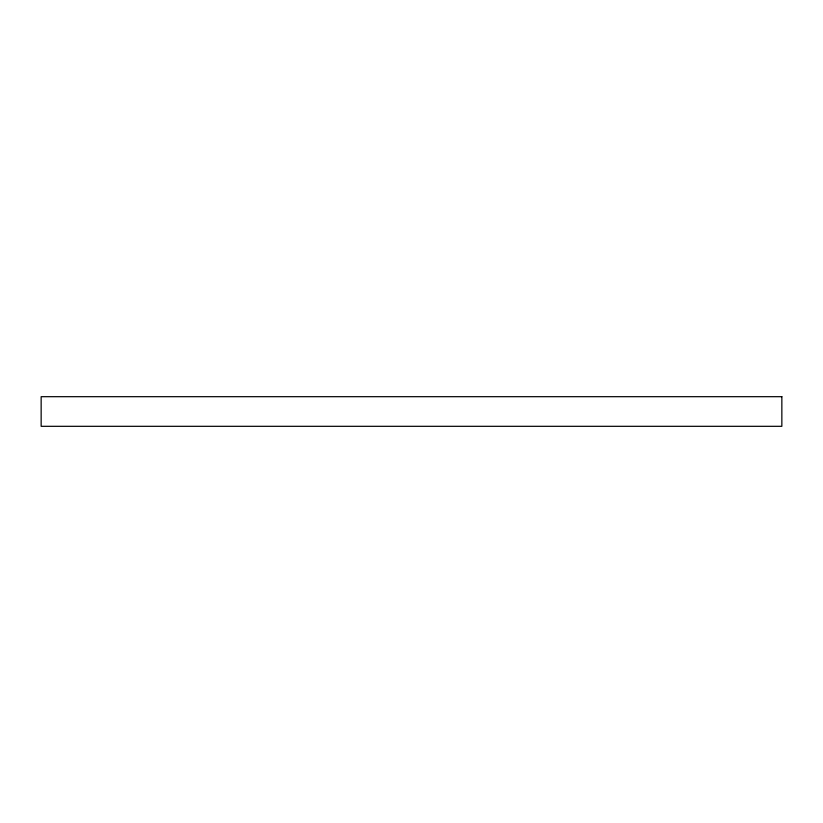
<?xml version="1.0" encoding="UTF-8"?>
<svg xmlns="http://www.w3.org/2000/svg" width="823" height="823" viewBox="0 0 823 823"><rect width="100%" height="100%" fill="white"/><g stroke="black" fill="none" stroke-linecap="round" stroke-linejoin="round"><path stroke-width="1.23" d="M781.85 396.686L41.15 396.686L41.15 426.314L781.85 426.314L781.85 396.686"/></g></svg>
